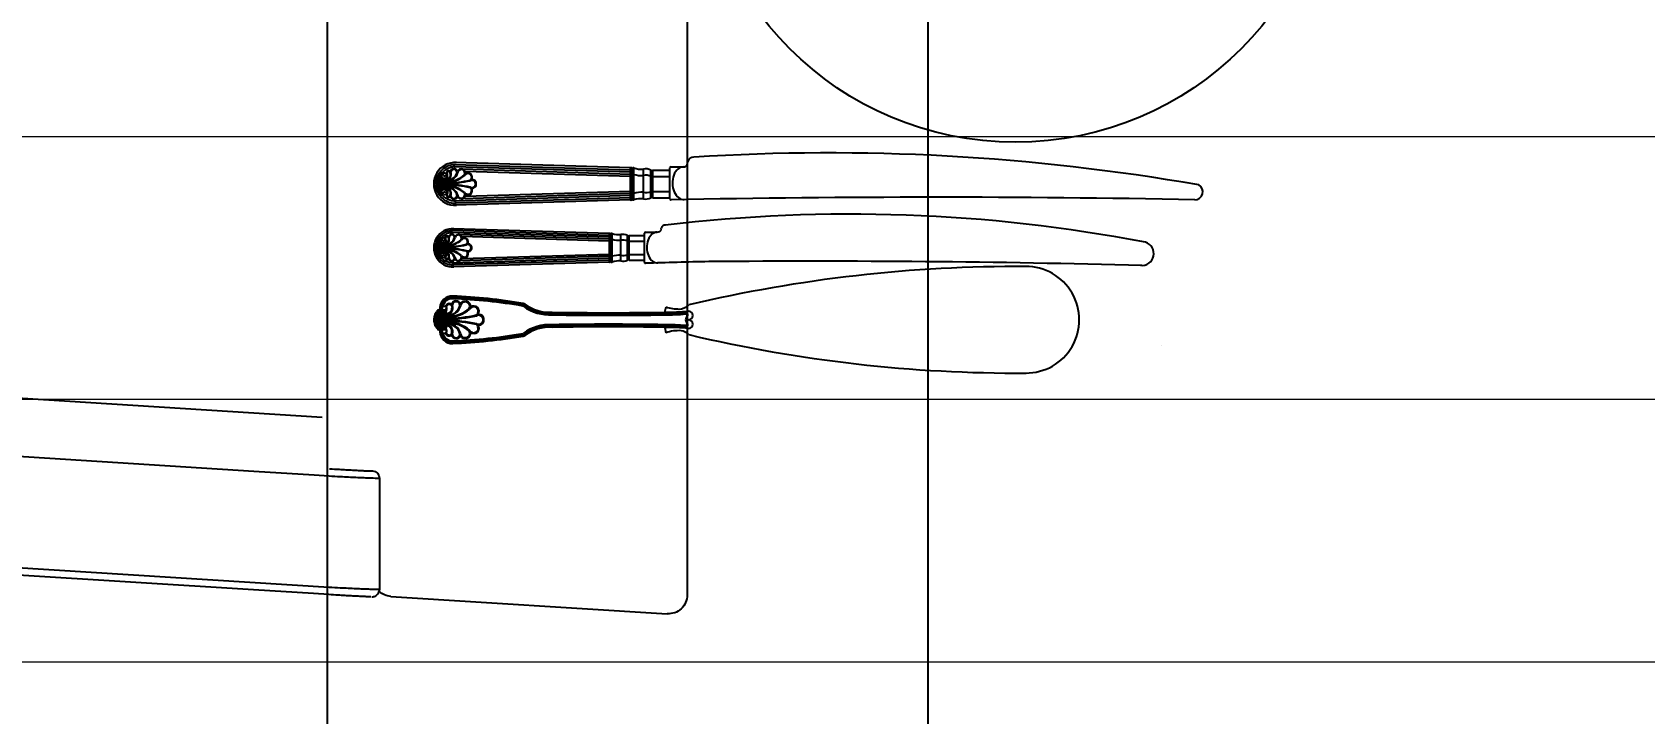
# Model space of a CAD drawing. Header units: millimetres. Extents: x -18512 to 101824, y -95768 to 52898.
# Drawn here: x 31699 to 32313, y -52772 to -52513 of the extents above; entities that cross this region are included whole.
import ezdxf

# ---------------------------------------------------------------- set-up
doc = ezdxf.new("R2010")
doc.units = ezdxf.units.MM
doc.header["$LTSCALE"] = 25
doc.header["$PDMODE"] = 3
doc.layers.get('0').update_dxf_attribs({"color": 254, "lineweight": 0})
doc.layers.get('Defpoints').update_dxf_attribs({"lineweight": 0})
doc.layers.add('1547 I-StB-p-00-GA$0$WD-FURNITURE', color=1, linetype='Continuous')
doc.layers.add('1547 I-StB-p-00-GA$0$WD-FURNITURE-DETAIL', color=126, linetype='Continuous')
doc.layers.add('I-WALL', color=2, linetype='Continuous', lineweight=9)
doc.layers.add('wood flooring', color=8, linetype='Continuous', lineweight=13)
doc.styles.add('FW_Calibri', font='calibri.ttf')
doc.dimstyles.new('1-50', dxfattribs={"dimscale": 50, "dimtxt": 2, "dimasz": 1.2, "dimexe": 1.25, "dimexo": 0.625, "dimtad": 1, "dimdec": 0, "dimtxsty": 'FW_Calibri', "dimblk": 'ARCHTICK', "dimcen": 2.5, "dimdle": 1.5, "dimadec": 0, "dimazin": 0, "dimtfac": 1, "dimtdec": 0, "dimtmove": 0, "dimatfit": 3, "dimfxl": 6, "dimfxlon": 1, "dimarcsym": 0})

# ---------------------------------------------------------------- blocks, each defined once
blk = doc.blocks.new('1547 I-StB-p-00-GA$0$chair')
at = {"layer": '1547 I-StB-p-00-GA$0$WD-FURNITURE'}
for p, q in [((265.77, 74.61), (280.06, -151.87)), ((308.87, -178.78), (360.92, -178.78)), ((321.29, -179.15), (321.29, -178.78)), ((355.45, -179.15), (355.45, -178.78)), ((364.29, -184.13), (372.48, -313.98)), ((-361.61, -323.4), (363.64, -323.39))]:
    blk.add_line(p, q, dxfattribs=at)
at = {"layer": '1547 I-StB-p-00-GA$0$WD-FURNITURE', "flags": 128}
for points in [[(307.87, -155.17), (307.42, -148.1), (305.64, -119.83), (298.51, -6.72), (286.74, 179.8)], [(338.79, 179.8), (339.24, 172.73), (341.02, 144.45), (348.16, 31.35), (359.92, -155.17)], [(363.45, -154.95), (363.01, -147.88), (361.23, -119.6), (354.09, -6.5), (342.34, 179.8)], [(360.92, -178.78), (361.64, -178.71), (361.83, -178.66)]]:
    blk.add_lwpolyline(points, dxfattribs=at)
at = {"layer": '1547 I-StB-p-00-GA$0$WD-FURNITURE'}
for centre, radius, start, end in [((308.87, -175.24), 3.54, 183.60511, 269.99879), ((355.45, -184.68), 8.85, 3.6089, 42.04866), ((363.64, -314.54), 8.85, 270.00043, 3.60887)]:
    blk.add_arc(centre, radius, start, end, dxfattribs=at)
for points, knots in [([(304.34, -155.4), (304.43, -156.89), (304.59, -159.52), (304.8, -163.1), (304.97, -166.12), (305.12, -168.83), (305.23, -171.16), (305.31, -173.04), (305.36, -174.42), (305.37, -175.3), (305.35, -175.41), (305.33, -175.46)], [0, 0, 0, 0, 0.142603, 0.249927, 0.35725, 0.464402, 0.571553, 0.678665, 0.785775, 0.892887, 1, 1, 1, 1]), ([(308.87, -178.78), (308.88, -178.72), (308.9, -178.59), (308.89, -177.57), (308.85, -175.94), (308.77, -173.74), (308.65, -170.99), (308.51, -167.82), (308.34, -164.26), (308.13, -160.04), (307.96, -156.93), (307.87, -155.17)], [0, 0, 0, 0, 0.105606, 0.214271, 0.319871, 0.428528, 0.534156, 0.642836, 0.748613, 0.857447, 1, 1, 1, 1]), ([(359.92, -155.17), (360.01, -156.93), (360.18, -160.01), (360.39, -164.22), (360.56, -167.76), (360.7, -170.96), (360.81, -173.69), (360.9, -175.92), (360.94, -177.54), (360.95, -178.59), (360.93, -178.72), (360.92, -178.78)], [0, 0, 0, 0, 0.142554, 0.248331, 0.357164, 0.462792, 0.571472, 0.677072, 0.785729, 0.891335, 1, 1, 1, 1]), ([(364.47, -174.8), (364.48, -174.78), (364.49, -174.68), (364.47, -173.95), (364.43, -172.6), (364.35, -170.71), (364.23, -168.38), (364.09, -165.67), (363.92, -162.66), (363.71, -159.07), (363.55, -156.45), (363.45, -154.95)], [0, 0, 0, 0, 0.025798, 0.142664, 0.25953, 0.376395, 0.493305, 0.610216, 0.727313, 0.84441, 1, 1, 1, 1]), ([(364.48, -175.21), (364.48, -175.22), (364.48, -175.32), (364.47, -175.5), (364.42, -175.88), (364.28, -176.43), (363.98, -177.09), (363.44, -177.78), (362.72, -178.36), (362.12, -178.55), (361.82, -178.64)], [0, 0, 0, 0, 0.031894, 0.193604, 0.305661, 0.40232, 0.533496, 0.682089, 0.844817, 1, 1, 1, 1])]:
    blk.add_open_spline(points, degree=3, knots=knots, dxfattribs=at)
blk = doc.blocks.new('_ArchTick')
at = {"color": 0, "linetype": 'ByBlock', "const_width": 0.15}
blk.add_lwpolyline([(-0.5, -0.5), (0.5, 0.5)], dxfattribs=at)
blk = doc.blocks.new('*D437')
at = {"layer": 'Defpoints', "color": 0, "transparency": 16777216}
for p in [(32040.38, -50068.12), (32040.38, -53568.12), (32040.38, -53568.12)]:
    blk.add_point(p, dxfattribs=at)
at = {"layer": 'I-WALL', "color": 0, "lineweight": -2, "transparency": 16777216}
for p, q in [((32040.38, -49993.12), (32040.38, -53643.12)), ((32040.38, -50068.12), (31977.88, -50068.12)), ((32040.38, -53568.12), (31977.88, -53568.12))]:
    blk.add_line(p, q, dxfattribs=at)
at = {"layer": 'I-WALL', "color": 0, "lineweight": -2, "transparency": 16777216, "xscale": 59.99999999999995, "yscale": 59.99999999999995, "zscale": 59.99999999999995}
for p, rotation in [((32040.38, -50068.12), 90), ((32040.38, -53568.12), 270)]:
    blk.add_blockref('_ArchTick', p, dxfattribs=dict(at, rotation=rotation))
at = {"layer": 'I-WALL', "color": 0, "transparency": 16777216, "insert": (31957.9, -51818.12), "char_height": 100, "attachment_point": 5, "rotation": 90, "style": 'FW_Calibri'}
blk.add_mtext('3500', dxfattribs=at)

msp = doc.modelspace()

# ---------------------------------------------------------------- hatches: boundary and pattern name
at = {"layer": 'wood flooring'}
h = msp.add_hatch(dxfattribs=at)
h.set_pattern_fill('_USER', color=256, scale=100, pattern_type=0)
h.set_pattern_definition([(360, (338285.01, 171947.46), (-2e-14, 100), [])])
h.paths.add_polyline_path([(33755.49, -49171.88), (31012.89, -49171.88), (31012.89, -49811.47), (31012.89, -62446.88), (32698.09, -62446.88), (32698.09, -63146.88), (33808.09, -63146.88)])

# ---------------------------------------------------------------- linework, layer by layer
at = {"layer": '1547 I-StB-p-00-GA$0$WD-FURNITURE'}
msp.add_lwpolyline([(31892.63, -50068.12), (32930.47, -50068.12, -0.414214), (33011.55, -50149.21), (33011.55, -53487.04, -0.414214), (32930.47, -53568.12), (31892.63, -53568.12, -0.414214), (31811.55, -53487.04), (31811.55, -50149.21, -0.414214)], format="xyb", close=True, dxfattribs=at)
at = {"layer": '1547 I-StB-p-00-GA$0$WD-FURNITURE-DETAIL'}
for p, q in [((31927.06, -52565.22), (31860.17, -52563.15)), ((31927.09, -52564.41), (31860.2, -52562.34)), ((31948.63, -52563.27), (31948.94, -52561.89)), ((31856.96, -52569.64), (31852.95, -52569.64)), ((31856.96, -52569.39), (31852.98, -52569.39)), ((31856.96, -52569.15), (31853.02, -52569.15)), ((31856.96, -52568.91), (31853.07, -52568.91)), ((31856.96, -52568.66), (31853.13, -52568.66)), ((31856.96, -52568.42), (31853.2, -52568.42)), ((31855.4, -52568.18), (31853.27, -52568.18)), ((31855.19, -52567.93), (31853.36, -52567.93)), ((31855.08, -52567.69), (31853.45, -52567.69)), ((31855.02, -52567.45), (31853.56, -52567.45)), ((31854.98, -52567.2), (31853.67, -52567.2)), ((31855.03, -52566.96), (31853.8, -52566.96)), ((31855.12, -52566.72), (31853.94, -52566.72)), ((31855.23, -52566.47), (31854.09, -52566.47)), ((31855.38, -52566.23), (31854.26, -52566.23)), ((31856.96, -52573), (31856.96, -52567.98)), ((31856.96, -52567.98), (31856.96, -52573)), ((31927.04, -52566.03), (31860.15, -52563.96)), ((31927.09, -52566.84), (31863.08, -52564.86)), ((31927.06, -52567.65), (31864.03, -52565.7)), ((31927.09, -52576.57), (31927.09, -52564.41)), ((31927.5, -52576.57), (31927.5, -52564.41)), ((31927.9, -52576.57), (31927.9, -52564.41)), ((31928.31, -52576.57), (31928.31, -52564.41)), ((31931.95, -52576.11), (31931.95, -52564.86)), ((31934.79, -52575.76), (31934.79, -52565.22)), ((31935.6, -52575.76), (31935.6, -52565.22)), ((31935.6, -52565.22), (31942.09, -52565.22)), ((31935.6, -52567.65), (31942.09, -52567.65)), ((31942.09, -52576.15), (31942.09, -52564.41)), ((31942.5, -52564), (31947.28, -52564)), ((31856.96, -52570.37), (31852.9, -52570.37)), ((31856.96, -52570.37), (31852.9, -52570.37)), ((31852.9, -52570.37), (31852.9, -52570.37)), ((31852.9, -52570.37), (31852.9, -52570.37)), ((31856.96, -52570.61), (31852.9, -52570.61)), ((31852.9, -52570.61), (31852.9, -52570.61)), ((31852.9, -52570.61), (31852.9, -52570.61)), ((31856.96, -52570.61), (31852.9, -52570.61)), ((31856.96, -52570.12), (31852.91, -52570.12)), ((31856.96, -52570.85), (31852.91, -52570.85)), ((31856.96, -52569.88), (31852.93, -52569.88)), ((31856.96, -52571.1), (31852.93, -52571.1)), ((31856.96, -52571.34), (31852.95, -52571.34)), ((31856.96, -52571.58), (31852.98, -52571.58)), ((31856.96, -52571.82), (31853.02, -52571.82)), ((31856.96, -52572.07), (31853.07, -52572.07)), ((31856.96, -52572.31), (31853.13, -52572.31)), ((31856.96, -52572.55), (31853.2, -52572.55)), ((31855.4, -52572.8), (31853.27, -52572.8)), ((31855.19, -52573.04), (31853.36, -52573.04)), ((31855.08, -52573.28), (31853.45, -52573.28)), ((31855.02, -52573.53), (31853.56, -52573.53)), ((31854.98, -52573.77), (31853.67, -52573.77)), ((31855.03, -52574.01), (31853.8, -52574.01)), ((31855.12, -52574.26), (31853.94, -52574.26)), ((31855.23, -52574.5), (31854.09, -52574.5)), ((31855.38, -52574.74), (31854.26, -52574.74)), ((31856.96, -52572.68), (31856.58, -52572.68)), ((31856.96, -52572.68), (31856.59, -52572.68)), ((31856.96, -52572.92), (31856.9, -52572.92)), ((31927.04, -52574.95), (31860.15, -52577.01)), ((31927.06, -52575.76), (31860.17, -52577.82)), ((31927.09, -52574.14), (31863.08, -52576.11)), ((31927.06, -52573.33), (31864.03, -52575.27)), ((31935.6, -52573.32), (31942.09, -52573.32)), ((31935.6, -52575.76), (31942.09, -52575.76)), ((31927.09, -52576.57), (31860.2, -52578.63)), ((31918.99, -52589.37), (31859.32, -52587.52)), ((31938.76, -52587.68), (31938.84, -52587.29)), ((31856.43, -52594.25), (31852.84, -52594.25)), ((31856.43, -52594.03), (31852.86, -52594.03)), ((31856.43, -52593.81), (31852.89, -52593.81)), ((31856.43, -52593.6), (31852.92, -52593.6)), ((31856.43, -52593.38), (31852.97, -52593.38)), ((31856.43, -52593.16), (31853.02, -52593.16)), ((31856.43, -52592.95), (31853.08, -52592.95)), ((31855.05, -52592.73), (31853.15, -52592.73)), ((31854.86, -52592.51), (31853.22, -52592.51)), ((31854.76, -52592.29), (31853.31, -52592.29)), ((31854.7, -52592.08), (31853.4, -52592.08)), ((31854.67, -52591.86), (31853.5, -52591.86)), ((31854.71, -52591.64), (31853.62, -52591.64)), ((31854.79, -52591.43), (31853.74, -52591.43)), ((31854.89, -52591.21), (31853.87, -52591.21)), ((31855.02, -52590.99), (31854.02, -52590.99)), ((31856.43, -52597.03), (31856.43, -52592.55)), ((31856.43, -52592.55), (31856.43, -52597.03)), ((31918.95, -52590.81), (31859.28, -52588.97)), ((31918.97, -52590.09), (31859.3, -52588.25)), ((31918.99, -52591.54), (31861.89, -52589.77)), ((31918.97, -52592.26), (31862.74, -52590.52)), ((31918.99, -52600.21), (31918.99, -52589.37)), ((31919.35, -52600.21), (31919.35, -52589.37)), ((31919.71, -52600.21), (31919.71, -52589.37)), ((31920.08, -52600.21), (31920.08, -52589.37)), ((31923.33, -52599.81), (31923.33, -52589.77)), ((31925.86, -52599.49), (31925.86, -52590.09)), ((31926.59, -52599.49), (31926.59, -52590.09)), ((31926.59, -52590.09), (31932.37, -52590.09)), ((31926.59, -52592.26), (31932.37, -52592.26)), ((31932.37, -52600.33), (31932.37, -52589.25)), ((31932.75, -52588.87), (31937.26, -52588.87)), ((31856.43, -52594.68), (31852.81, -52594.68)), ((31852.81, -52594.68), (31852.81, -52594.68)), ((31852.81, -52594.68), (31852.81, -52594.68)), ((31856.43, -52594.9), (31852.81, -52594.9)), ((31852.81, -52594.9), (31852.81, -52594.9)), ((31852.81, -52594.9), (31852.81, -52594.9)), ((31856.43, -52594.46), (31852.82, -52594.46)), ((31856.43, -52594.68), (31852.82, -52594.68)), ((31856.43, -52594.9), (31852.82, -52594.9)), ((31856.43, -52595.12), (31852.82, -52595.12)), ((31856.43, -52595.33), (31852.84, -52595.33)), ((31856.43, -52595.55), (31852.86, -52595.55)), ((31856.43, -52595.77), (31852.89, -52595.77)), ((31856.43, -52595.98), (31852.92, -52595.98)), ((31856.43, -52596.2), (31852.97, -52596.2)), ((31856.43, -52596.42), (31853.02, -52596.42)), ((31856.43, -52596.63), (31853.08, -52596.63)), ((31855.05, -52596.85), (31853.15, -52596.85)), ((31854.86, -52597.07), (31853.22, -52597.07)), ((31854.76, -52597.29), (31853.31, -52597.29)), ((31854.7, -52597.5), (31853.4, -52597.5)), ((31854.67, -52597.72), (31853.5, -52597.72)), ((31854.71, -52597.94), (31853.62, -52597.94)), ((31854.79, -52598.15), (31853.74, -52598.15)), ((31854.89, -52598.37), (31853.87, -52598.37)), ((31855.02, -52598.59), (31854.02, -52598.59)), ((31856.43, -52596.74), (31856.09, -52596.74)), ((31856.43, -52596.74), (31856.1, -52596.74)), ((31856.43, -52596.96), (31856.38, -52596.96)), ((31918.95, -52598.77), (31859.28, -52600.61)), ((31918.97, -52599.49), (31859.3, -52601.33)), ((31918.99, -52600.21), (31859.32, -52602.06)), ((31918.99, -52598.04), (31861.89, -52599.81)), ((31918.97, -52597.32), (31862.74, -52599.06)), ((31926.59, -52597.32), (31932.37, -52597.32)), ((31926.59, -52599.49), (31932.37, -52599.49)), ((31857.04, -52620.26), (31853.64, -52618.94)), ((31857.01, -52619.95), (31854.08, -52618.53)), ((31940.1, -52619.35), (31940.58, -52617.27)), ((31857.1, -52622.06), (31852.34, -52621.97)), ((31857.1, -52622.37), (31852.34, -52622.46)), ((31852.39, -52621.46), (31857.1, -52621.76)), ((31852.39, -52622.97), (31857.1, -52622.67)), ((31857.1, -52621.46), (31852.51, -52620.94)), ((31857.1, -52622.97), (31852.51, -52623.49)), ((31857.09, -52621.16), (31852.68, -52620.42)), ((31857.09, -52623.27), (31852.68, -52624.02)), ((31857.08, -52620.85), (31852.93, -52619.9)), ((31857.08, -52623.58), (31852.93, -52624.53)), ((31857.06, -52620.55), (31853.25, -52619.4)), ((31857.06, -52623.88), (31853.25, -52625.03)), ((31857.04, -52624.18), (31853.64, -52625.49)), ((31857.01, -52624.48), (31854.08, -52625.91)), ((31856.91, -52619.04), (31856.53, -52619.04)), ((31940.08, -52625.09), (31940.55, -52627.16)), ((32129.16, -52631.9), (32129.16, -52631.9))]:
    msp.add_line(p, q, dxfattribs=at)
for centre, radius in [((32073.71, -52432.99), 121.62), ((31856.24, -52566.91), 0.628), ((31856.24, -52574.06), 0.628), ((31856.24, -52574.06), 0.628), ((31855.79, -52591.6), 0.56), ((31855.79, -52597.98), 0.56), ((31855.79, -52597.98), 0.56), ((31856.13, -52617.77), 0.781), ((31856.13, -52626.67), 0.781)]:
    msp.add_circle(centre, radius, dxfattribs=at)
for centre, radius, start, end in [((31947.28, -52562.38), 1.62, 270, 326.68127), ((31951.01, -52562.41), 2.13, 87.16721, 165.79676), ((32002.7, -53375.94), 817.28, 80.07762, 93.61865), ((31852.95, -52569.76), 0.122, 90, 270), ((31852.98, -52569.51), 0.122, 90, 270), ((31853.02, -52569.27), 0.122, 90, 270), ((31853.07, -52569.03), 0.122, 90, 270), ((31853.13, -52568.78), 0.122, 90, 270), ((31853.2, -52568.54), 0.122, 90, 270), ((31853.27, -52568.3), 0.122, 90, 270), ((31853.36, -52568.05), 0.122, 90, 270), ((31853.45, -52567.81), 0.122, 90, 270), ((31853.56, -52567.57), 0.122, 90, 270), ((31853.67, -52567.32), 0.122, 90, 270), ((31853.8, -52567.08), 0.122, 90, 270), ((31853.94, -52566.84), 0.122, 90, 270), ((31854.09, -52566.6), 0.122, 90, 270), ((31854.26, -52566.35), 0.122, 90, 270), ((31857.74, -52566.38), 0.897, 41.83946, 203.1884), ((31856.69, -52566.87), 2.05, 277.53431, 20.99903), ((31856.95, -52564.97), 4.18, 270.03992, 343.34123), ((31856.96, -52564.98), 4.41, 269.99654, 344.28767), ((31856.69, -52566.87), 1.81, 278.56653, 21.80712), ((31856.45, -52558.01), 11.64, 272.46639, 308.97297), ((31856.46, -52558.02), 11.87, 272.39522, 309.23786), ((31855.6, -52521.73), 48.42, 271.6084, 282.37674), ((31855.62, -52521.99), 48.4, 271.57743, 282.51708), ((31857.74, -52566.38), 0.654, 16.071, 201.6138), ((31859.78, -52566.15), 1.42, 19.52396, 165.27709), ((31859.78, -52566.15), 1.18, 358.78424, 179.55904), ((31862.56, -52566.4), 1.62, 352.26248, 153.26726), ((31862.56, -52566.4), 1.38, 331.63335, 170.55921), ((31865.16, -52567.9), 1.38, 306.21356, 149.93084), ((31865.16, -52567.9), 1.62, 322.8986, 127.59919), ((31866.68, -52570.49), 1.38, 270, 114.56935), ((31866.68, -52570.49), 1.38, 245.43065, 90), ((31866.68, -52570.49), 1.62, 270, 98.23531), ((31866.68, -52570.49), 1.62, 261.76469, 90), ((31927.29, -52564.63), 0.303, 48.04896, 131.95104), ((31927.29, -52567.06), 0.303, 48.04896, 131.95104), ((31927.7, -52564.1), 0.37, 236.73108, 303.26892), ((31927.7, -52566.53), 0.37, 236.73108, 303.26892), ((31928.1, -52565.04), 0.669, 72.36241, 107.63759), ((31928.1, -52567.48), 0.669, 72.36241, 107.63759), ((31931.36, -52554.76), 10.12, 252.40806, 273.34191), ((31931.36, -52557.19), 10.12, 252.40806, 273.34191), ((31932.92, -52568.69), 3.95, 61.64886, 104.10111), ((31932.92, -52571.12), 3.95, 61.64886, 104.10111), ((31935.2, -52564.79), 0.586, 226.2447, 313.7553), ((31935.2, -52567.23), 0.586, 226.2447, 313.7553), ((31942.5, -52564.41), 0.405, 90, 180), ((31852.9, -52570.49), 0.122, 90, 270), ((31852.9, -52570.49), 0.122, 90, 270), ((31852.91, -52570.24), 0.122, 90, 270), ((31852.91, -52570.73), 0.122, 90, 270), ((31852.93, -52570), 0.122, 90, 270), ((31852.93, -52570.97), 0.122, 90, 270), ((31852.95, -52571.22), 0.122, 90, 270), ((31852.98, -52571.46), 0.122, 90, 270), ((31853.02, -52571.7), 0.122, 90, 270), ((31853.07, -52571.95), 0.122, 90, 270), ((31853.13, -52572.19), 0.122, 90, 270), ((31853.2, -52572.43), 0.122, 90, 270), ((31853.27, -52572.68), 0.122, 90, 270), ((31853.36, -52572.92), 0.122, 90, 270), ((31853.45, -52573.16), 0.122, 90, 270), ((31853.56, -52573.41), 0.122, 90, 270), ((31853.67, -52573.65), 0.122, 90, 270), ((31853.8, -52573.89), 0.122, 90, 270), ((31853.94, -52574.14), 0.122, 90, 270), ((31854.09, -52574.38), 0.122, 90, 270), ((31854.26, -52574.62), 0.122, 90, 270), ((31857.74, -52574.59), 0.897, 156.8116, 318.16054), ((31855.62, -52618.99), 48.4, 77.48339, 88.4221), ((31855.6, -52619.25), 48.42, 77.62326, 88.3916), ((31856.46, -52582.95), 11.87, 50.76214, 87.60478), ((31856.45, -52582.97), 11.64, 51.02703, 87.53361), ((31856.96, -52575.99), 4.41, 15.71233, 90.00345), ((31856.95, -52576), 4.18, 16.65877, 89.96008), ((31856.69, -52574.1), 2.05, 339.00097, 82.46569), ((31856.69, -52574.1), 1.81, 338.19288, 81.43346), ((31857.74, -52574.59), 0.654, 158.3862, 343.929), ((31859.78, -52574.83), 1.42, 194.72291, 340.47604), ((31859.78, -52574.83), 1.18, 180.44096, 1.21576), ((31862.56, -52574.57), 1.62, 206.73274, 7.73752), ((31862.56, -52574.57), 1.38, 189.44079, 28.36665), ((31865.16, -52573.07), 1.38, 210.06916, 53.78643), ((31865.16, -52573.07), 1.62, 232.40081, 37.1014), ((31927.29, -52573.91), 0.303, 228.04896, 311.95104), ((31927.7, -52574.44), 0.37, 56.73108, 123.26892), ((31928.1, -52573.5), 0.669, 252.36241, 287.63759), ((31931.36, -52583.78), 10.12, 86.65809, 107.59194), ((31932.92, -52569.85), 3.95, 255.89889, 298.35114), ((31932.92, -52572.28), 3.95, 255.89889, 298.35114), ((31935.2, -52573.75), 0.586, 46.2447, 133.7553), ((31935.2, -52576.18), 0.586, 46.2447, 133.7553), ((32043.61, -57674.13), 5098.58, 88.89418, 91.13621), ((32142.06, -52573.5), 3, 268.98591, 60.75319), ((31927.29, -52576.34), 0.303, 228.04896, 311.95104), ((31927.7, -52576.88), 0.37, 56.73108, 123.26892), ((31928.1, -52575.93), 0.669, 252.36241, 287.63759), ((31931.36, -52586.21), 10.12, 86.65809, 107.59194), ((32010.72, -53179.8), 597.8, 79.14971, 96.76851), ((31942.5, -52576.15), 0.405, 180, 271.84913), ((31937.26, -52587.34), 1.53, 270, 347.35012), ((31940.26, -52587.63), 1.46, 86.56678, 168.32436), ((31852.84, -52594.36), 0.108, 90, 270), ((31852.86, -52594.14), 0.108, 90, 270), ((31852.89, -52593.92), 0.108, 90, 270), ((31852.92, -52593.71), 0.108, 90, 270), ((31852.97, -52593.49), 0.108, 90, 270), ((31853.02, -52593.27), 0.108, 90, 270), ((31853.08, -52593.05), 0.108, 90, 270), ((31853.15, -52592.84), 0.108, 90, 270), ((31853.22, -52592.62), 0.108, 90, 270), ((31853.31, -52592.4), 0.108, 90, 270), ((31853.4, -52592.19), 0.108, 90, 270), ((31853.5, -52591.97), 0.108, 90, 270), ((31853.62, -52591.75), 0.108, 90, 270), ((31853.74, -52591.54), 0.108, 90, 270), ((31853.87, -52591.32), 0.108, 90, 270), ((31854.02, -52591.1), 0.108, 90, 270), ((31857.13, -52591.13), 0.8, 41.83946, 203.1884), ((31856.19, -52591.57), 1.83, 277.53431, 20.99903), ((31856.43, -52589.88), 3.94, 269.99654, 344.28767), ((31856.43, -52589.87), 3.72, 270.03992, 343.34123), ((31856.19, -52591.57), 1.61, 278.56653, 21.80712), ((31855.98, -52583.66), 10.38, 272.46639, 308.97297), ((31855.99, -52583.67), 10.59, 272.39522, 309.23786), ((31855.22, -52551.29), 43.19, 271.6084, 282.37674), ((31855.24, -52551.53), 43.17, 271.57743, 282.51708), ((31857.13, -52591.13), 0.583, 16.071, 201.6138), ((31858.95, -52590.92), 1.27, 19.52396, 165.27709), ((31858.95, -52590.92), 1.05, 358.78424, 179.55904), ((31861.43, -52591.14), 1.45, 352.26248, 153.26726), ((31861.43, -52591.14), 1.23, 331.63335, 170.55921), ((31863.75, -52592.49), 1.23, 306.21356, 149.93084), ((31863.75, -52592.49), 1.45, 322.8986, 127.59919), ((31865.11, -52594.79), 1.23, 270, 114.56935), ((31865.11, -52594.79), 1.23, 245.43065, 90), ((31865.11, -52594.79), 1.45, 270, 98.23531), ((31865.11, -52594.79), 1.45, 261.76469, 90), ((31919.17, -52589.57), 0.27, 48.04896, 131.95104), ((31919.17, -52591.74), 0.27, 48.04896, 131.95104), ((31919.53, -52589.09), 0.33, 236.73108, 303.26892), ((31919.53, -52591.26), 0.33, 236.73108, 303.26892), ((31919.9, -52589.93), 0.597, 72.36241, 107.63759), ((31919.9, -52592.1), 0.597, 72.36241, 107.63759), ((31922.8, -52580.76), 9.03, 252.40806, 273.34191), ((31922.8, -52582.93), 9.03, 252.40806, 273.34191), ((31924.19, -52593.19), 3.52, 61.64886, 104.10111), ((31924.19, -52595.36), 3.52, 61.64886, 104.10111), ((31926.22, -52589.71), 0.523, 226.2447, 313.7553), ((31926.22, -52591.88), 0.523, 226.2447, 313.7553), ((31932.75, -52589.25), 0.382, 90, 180), ((32121.9, -52597), 4.51, 262.57723, 72.58536), ((31852.82, -52594.57), 0.108, 90, 270), ((31852.82, -52594.79), 0.108, 90, 270), ((31852.82, -52594.79), 0.108, 90, 270), ((31852.82, -52595.01), 0.108, 90, 270), ((31852.84, -52595.22), 0.108, 90, 270), ((31852.86, -52595.44), 0.108, 90, 270), ((31852.89, -52595.66), 0.108, 90, 270), ((31852.92, -52595.87), 0.108, 90, 270), ((31852.97, -52596.09), 0.108, 90, 270), ((31853.02, -52596.31), 0.108, 90, 270), ((31853.08, -52596.53), 0.108, 90, 270), ((31853.15, -52596.74), 0.108, 90, 270), ((31853.22, -52596.96), 0.108, 90, 270), ((31853.31, -52597.18), 0.108, 90, 270), ((31853.4, -52597.39), 0.108, 90, 270), ((31853.5, -52597.61), 0.108, 90, 270), ((31853.62, -52597.83), 0.108, 90, 270), ((31853.74, -52598.04), 0.108, 90, 270), ((31853.87, -52598.26), 0.108, 90, 270), ((31854.02, -52598.48), 0.108, 90, 270), ((31857.13, -52598.45), 0.8, 156.8116, 318.16054), ((31855.24, -52638.06), 43.17, 77.48339, 88.4221), ((31855.22, -52638.29), 43.19, 77.62326, 88.3916), ((31855.99, -52605.91), 10.59, 50.76214, 87.60478), ((31855.98, -52605.92), 10.38, 51.02703, 87.53361), ((31856.43, -52599.7), 3.94, 15.71233, 90.00345), ((31856.43, -52599.71), 3.72, 16.65877, 89.96008), ((31856.19, -52598.01), 1.83, 339.00097, 82.46569), ((31856.19, -52598.01), 1.61, 338.19288, 81.43346), ((31857.13, -52598.45), 0.583, 158.3862, 343.929), ((31858.95, -52598.66), 1.27, 194.72291, 340.47604), ((31858.95, -52598.66), 1.05, 180.44096, 1.21576), ((31861.43, -52598.43), 1.45, 206.73274, 7.73752), ((31861.43, -52598.43), 1.23, 189.44079, 28.36665), ((31863.75, -52597.09), 1.23, 210.06916, 53.78643), ((31863.75, -52597.09), 1.45, 232.40081, 37.1014), ((31919.17, -52597.84), 0.27, 228.04896, 311.95104), ((31919.17, -52600.01), 0.27, 228.04896, 311.95104), ((31919.53, -52598.32), 0.33, 56.73108, 123.26892), ((31919.53, -52600.49), 0.33, 56.73108, 123.26892), ((31919.9, -52597.48), 0.597, 252.36241, 287.63759), ((31919.9, -52599.65), 0.597, 252.36241, 287.63759), ((31922.8, -52606.65), 9.03, 86.65809, 107.59194), ((31922.8, -52608.82), 9.03, 86.65809, 107.59194), ((31924.19, -52594.22), 3.52, 255.89889, 298.35114), ((31924.19, -52596.39), 3.52, 255.89889, 298.35114), ((31926.22, -52597.7), 0.523, 46.2447, 133.7553), ((31926.22, -52599.87), 0.523, 46.2447, 133.7553), ((31932.75, -52600.33), 0.382, 180, 271.84913), ((31989.33, -54295.45), 1695.68, 91.098, 91.91166), ((31997.16, -57455.7), 4855.79, 88.52796, 90.47577), ((32074.67, -53147.21), 545.28, 89.67488, 103.30233), ((32077.77, -52622.22), 20.27, 269.47376, 90.52624), ((31853.44, -52619.17), 0.302, 50.21947, 230.21947), ((31853.86, -52618.73), 0.302, 42.97141, 222.97141), ((31857.1, -52622.22), 4.77, 122.72018, 129.34778), ((31859.14, -52617.93), 4.74, 87.81295, 175.67093), ((31856.11, -52617.6), 1.7, 168.6831, 239.85785), ((31859.13, -52617.91), 4.22, 87.67986, 175.98062), ((31856.11, -52617.6), 1.19, 180.32672, 239.85785), ((31855.87, -52618.07), 1.17, 238.61747, 56.0831), ((31859.13, -52617.91), 3.73, 87.67986, 172.20689), ((31855.88, -52617.67), 1.03, 249.08378, 354.7865), ((31858, -52617.64), 1.57, 54.40564, 159.71409), ((31858, -52617.64), 1.26, 54.40564, 165.31334), ((31835.04, -52621.98), 22.07, 359.38551, 8.53825), ((31856.71, -52617.63), 2.34, 277.27627, 18.97501), ((31856.77, -52617.72), 2.55, 276.04072, 20.99903), ((31857.1, -52615.35), 5.2, 269.54374, 343.34123), ((31857.1, -52615.36), 5.49, 269.71012, 344.28767), ((31856.48, -52606.68), 14.49, 272.41077, 308.97297), ((31856.49, -52606.7), 14.77, 272.37637, 309.23786), ((31858.36, -52617.1), 0.616, 21.92291, 52.63444), ((31860.61, -52616.81), 1.77, 19.52396, 165.27709), ((31860.61, -52616.81), 1.46, 358.78424, 179.55904), ((31850.69, -52825.39), 211.38, 80.39252, 87.67127), ((31850.69, -52825.39), 211.87, 80.39252, 87.67127), ((31850.69, -52825.39), 212.37, 80.39252, 87.67127), ((31850.69, -52825.39), 212.37, 80.39252, 87.67127), ((31864.08, -52617.13), 2.02, 352.26248, 153.26726), ((31864.08, -52617.13), 1.72, 331.63335, 170.55921), ((31867.31, -52619), 1.72, 306.21356, 149.93084), ((31867.31, -52619), 2.02, 322.8986, 127.59919), ((31885.86, -52617.62), 0.656, 53.91929, 80.39252), ((31885.86, -52617.62), 1.15, 53.91929, 80.39252), ((31885.86, -52617.62), 1.64, 53.91929, 80.39252), ((31896.28, -52603.31), 17.04, 233.91929, 273.21721), ((31896.28, -52603.31), 16.55, 233.91929, 273.21721), ((31896.28, -52603.31), 16.06, 233.91929, 273.21721), ((31939.98, -52517.42), 101.92, 270.06408, 275.14104), ((31945.43, -52603.68), 14.43, 250.37615, 270.61199), ((31945.48, -52612.83), 5.28, 269.46993, 314.97571), ((31949.12, -52620.58), 1.64, 270, 90), ((31852.34, -52622.22), 0.248, 87.67085, 272.32915), ((31852.37, -52621.71), 0.256, 83.94764, 263.94764), ((31852.37, -52622.72), 0.256, 96.05236, 276.05236), ((31852.45, -52621.2), 0.266, 77.68238, 257.68238), ((31852.45, -52623.23), 0.266, 102.31762, 282.31762), ((31852.59, -52620.68), 0.277, 71.16419, 251.16419), ((31852.59, -52623.75), 0.277, 108.83581, 288.83581), ((31852.81, -52620.16), 0.287, 64.39486, 244.39486), ((31852.81, -52624.27), 0.287, 115.60514, 295.60514), ((31853.09, -52619.65), 0.296, 57.39634, 237.39634), ((31853.09, -52624.78), 0.296, 122.60366, 302.60366), ((31853.44, -52625.26), 0.302, 129.78053, 309.78053), ((31835.04, -52622.45), 22.07, 351.46175, 0.61449), ((31856.78, -52626.71), 2.24, 338.00955, 84.19244), ((31856.78, -52626.71), 2.54, 338.89212, 84.19945), ((31855.41, -52561.53), 60.25, 271.6084, 282.37674), ((31855.45, -52561.86), 60.23, 271.57743, 282.51708), ((31855.44, -52682.58), 60.23, 77.48339, 88.4221), ((31855.41, -52682.9), 60.25, 77.62326, 88.3916), ((31856.49, -52637.73), 14.77, 50.76214, 87.60478), ((31856.48, -52637.75), 14.49, 51.02703, 87.53361), ((31857.1, -52629.07), 5.49, 15.71233, 90.00345), ((31857.1, -52629.08), 5.2, 16.65877, 89.96008), ((31867.31, -52625.43), 1.72, 210.06916, 53.78643), ((31867.31, -52625.43), 2.02, 232.40081, 37.1014), ((31869.21, -52622.22), 1.72, 270, 114.56935), ((31869.21, -52622.22), 1.72, 245.43065, 90), ((31869.21, -52622.22), 2.02, 270, 98.23531), ((31869.21, -52622.22), 2.02, 261.76469, 90), ((31896.28, -52641.12), 17.04, 86.78278, 126.0807), ((31896.28, -52641.12), 16.55, 86.78278, 126.0807), ((31896.28, -52641.12), 16.06, 86.78278, 126.0807), ((31918.64, -51315.93), 1304.57, 269.05682, 270.94317), ((31918.75, -53928.5), 1304.57, 89.06172, 90.94807), ((31918.64, -51315.93), 1304.09, 269.05686, 270.94314), ((31918.75, -53928.5), 1304.09, 89.06176, 90.94803), ((31918.64, -51315.92), 1303.6, 269.0569, 270.9431), ((31918.75, -53928.51), 1303.6, 89.06179, 90.94799), ((31939.98, -52517.42), 102.42, 270.06408, 274.55624), ((31939.98, -52517.42), 102.91, 270.06408, 274.53015), ((31939.98, -52727.01), 102.91, 85.46985, 89.93592), ((31939.98, -52727.01), 102.91, 85.46985, 89.93592), ((31939.98, -52727.01), 102.42, 85.44376, 89.93592), ((31949.81, -52622.19), 1.76, 130.78539, 180.76087), ((31949.81, -52622.24), 1.76, 179.23913, 229.21461), ((31949.81, -52622.24), 1.76, 179.23913, 229.21461), ((31948.07, -52620.63), 0.624, 336.40917, 85.97071), ((31948.07, -52623.8), 0.624, 274.02929, 23.59083), ((31948.1, -52620.31), 0.791, 315.54419, 88.51759), ((31948.1, -52624.13), 0.791, 271.4824, 44.45581), ((31949.12, -52623.86), 1.64, 270, 90), ((31853.86, -52625.7), 0.302, 137.02859, 317.02859), ((31857.1, -52622.22), 4.77, 230.65221, 237.27982), ((31856.11, -52626.83), 1.7, 120.14215, 191.3169), ((31859.14, -52626.5), 4.74, 184.32907, 272.18705), ((31856.11, -52626.83), 1.19, 120.14215, 191.77564), ((31859.13, -52626.52), 4.22, 184.01938, 272.32014), ((31855.87, -52626.36), 1.17, 303.9169, 121.38253), ((31859.13, -52626.52), 3.73, 187.79311, 272.32014), ((31855.88, -52626.76), 1.03, 5.2135, 110.91622), ((31858, -52626.79), 1.57, 200.28591, 305.59435), ((31858, -52626.79), 1.57, 200.28591, 305.59435), ((31857.91, -52626.87), 1.16, 192.06484, 324.41466), ((31858, -52626.79), 1.26, 194.68666, 305.59435), ((31858.36, -52627.33), 0.616, 307.36555, 338.07709), ((31860.61, -52627.62), 1.77, 194.72291, 340.47604), ((31860.61, -52627.62), 1.77, 194.72291, 340.47604), ((31860.61, -52627.62), 1.46, 180.44096, 1.21576), ((31860.61, -52627.62), 1.46, 180.44096, 1.21576), ((31850.69, -52419.04), 211.38, 272.32873, 279.60748), ((31850.69, -52419.04), 211.87, 272.32873, 279.60748), ((31850.69, -52419.04), 212.37, 272.32873, 279.60748), ((31850.69, -52419.04), 212.37, 272.32873, 279.60748), ((31864.08, -52627.3), 2.02, 206.73274, 7.73752), ((31864.08, -52627.3), 2.02, 206.73274, 7.73752), ((31864.08, -52627.3), 1.72, 189.44079, 28.36665), ((31864.08, -52627.3), 1.72, 189.44079, 28.36665), ((31885.86, -52626.81), 0.656, 279.60748, 306.0807), ((31885.86, -52626.81), 1.15, 279.60748, 306.0807), ((31885.86, -52626.81), 1.64, 279.60748, 306.0807), ((31939.98, -52727.01), 101.92, 84.85895, 89.93592), ((31945.32, -52640.78), 14.43, 86.0986, 109.28717), ((31945.48, -52631.6), 5.28, 45.02428, 81.02481), ((32074.67, -52097.22), 545.28, 256.69767, 270.32512)]:
    msp.add_arc(centre, radius, start, end, dxfattribs=at)
for centre, major_axis, ratio, start_param, end_param in [((31860.2, -52570.49), (0, 8.15), 0.995334, -0.062188, 3.203781), ((31947.26, -52570.2), (0.09, -6.2), 0.682212, 3.116522, 6.32704), ((31859.32, -52594.79), (0, 7.27), 0.995334, -0.062188, 3.203781), ((31937.24, -52594.71), (0.08, -5.84), 0.682212, 3.116522, 6.32704)]:
    msp.add_ellipse(centre, major_axis=major_axis, ratio=ratio, start_param=start_param, end_param=end_param, dxfattribs=at)
for points, knots in [([(31860.65, -52563.17), (31860.1, -52563.13), (31859.54, -52563.16), (31858.08, -52563.41), (31857.19, -52563.74), (31855.6, -52564.71), (31854.9, -52565.35), (31854.34, -52566.11), (31854.34, -52566.11), (31854.26, -52566.23)], [6.220997, 6.220997, 6.220997, 6.220997, 6.448454, 6.448454, 6.8312969, 6.8312969, 7.2141399, 7.2141399, 7.2146082, 7.2146082, 7.2146082, 7.2146082]), ([(31860.15, -52563.96), (31859.83, -52563.93), (31859.31, -52564.02), (31858.41, -52564.22), (31857.95, -52564.37), (31856.89, -52564.87), (31856.31, -52565.26), (31855.28, -52566.21), (31854.96, -52566.95), (31855.02, -52567.57), (31855.15, -52568.48), (31857.22, -52568.3), (31857.41, -52567.08), (31856.63, -52566.42)], [6.220997, 6.220997, 6.220997, 6.220997, 6.449003, 6.449003, 6.677009, 6.677009, 7.009507, 7.009507, 7.342006, 7.342006, 7.674504, 7.674504, 7.975504, 7.975504, 7.975504, 7.975504]), ([(31856.96, -52568.42), (31857.12, -52568.29), (31857.17, -52568.17), (31857.27, -52568.04), (31857.33, -52567.88), (31857.38, -52567.55), (31857.37, -52567.37), (31857.34, -52567.19)], [7.7445958, 7.7445958, 7.7445958, 7.7445958, 7.7679794, 7.7679794, 7.8187079, 7.8187079, 7.8721816, 7.8721816, 7.8721816, 7.8721816]), ([(31857.34, -52567.19), (31857.31, -52567.01), (31857.25, -52566.83), (31857.14, -52566.65), (31857.14, -52566.64), (31857.13, -52566.62)], [7.87217953, 7.87217953, 7.87217953, 7.87217953, 7.92581627, 7.92581627, 7.92995814, 7.92995814, 7.92995814, 7.92995814]), ([(31854.26, -52574.74), (31854.71, -52575.36), (31855.14, -52575.81), (31856.34, -52576.78), (31857.18, -52577.23), (31858.9, -52577.76), (31859.78, -52577.86), (31860.65, -52577.81)], [8.4933907, 8.4933907, 8.4933907, 8.4933907, 8.7455117, 8.7455117, 9.1283546, 9.1283546, 9.4869663, 9.4869663, 9.4869663, 9.4869663]), ([(31860.15, -52577.01), (31859.83, -52577.04), (31859.31, -52576.95), (31858.41, -52576.76), (31857.95, -52576.61), (31856.89, -52576.1), (31856.31, -52575.71), (31855.28, -52574.77), (31854.96, -52574.02), (31855.02, -52573.41), (31855.15, -52572.49), (31857.22, -52572.68), (31857.41, -52573.9), (31856.63, -52574.55)], [6.220997, 6.220997, 6.220997, 6.220997, 6.449003, 6.449003, 6.677009, 6.677009, 7.009507, 7.009507, 7.342006, 7.342006, 7.674504, 7.674504, 7.975504, 7.975504, 7.975504, 7.975504]), ([(31856.96, -52572.55), (31857.12, -52572.68), (31857.17, -52572.8), (31857.27, -52572.94), (31857.33, -52573.09), (31857.38, -52573.42), (31857.37, -52573.61), (31857.34, -52573.78)], [7.7445958, 7.7445958, 7.7445958, 7.7445958, 7.7679794, 7.7679794, 7.8187079, 7.8187079, 7.8721816, 7.8721816, 7.8721816, 7.8721816]), ([(31857.34, -52573.78), (31857.31, -52573.96), (31857.25, -52574.14), (31857.14, -52574.32), (31857.14, -52574.34), (31857.13, -52574.35)], [7.87217953, 7.87217953, 7.87217953, 7.87217953, 7.92581627, 7.92581627, 7.92995814, 7.92995814, 7.92995814, 7.92995814]), ([(31859.73, -52588.26), (31859.23, -52588.23), (31858.74, -52588.25), (31857.43, -52588.47), (31856.64, -52588.77), (31855.22, -52589.64), (31854.6, -52590.21), (31854.1, -52590.88), (31854.1, -52590.88), (31854.02, -52590.99)], [6.220997, 6.220997, 6.220997, 6.220997, 6.448454, 6.448454, 6.8312969, 6.8312969, 7.2141399, 7.2141399, 7.2146082, 7.2146082, 7.2146082, 7.2146082]), ([(31859.28, -52588.97), (31859, -52588.94), (31858.53, -52589.02), (31857.73, -52589.2), (31857.32, -52589.33), (31856.38, -52589.78), (31855.86, -52590.13), (31854.93, -52590.97), (31854.65, -52591.64), (31854.71, -52592.19), (31854.82, -52593), (31856.67, -52592.83), (31856.84, -52591.75), (31856.14, -52591.17)], [6.220997, 6.220997, 6.220997, 6.220997, 6.449003, 6.449003, 6.677009, 6.677009, 7.009507, 7.009507, 7.342006, 7.342006, 7.674504, 7.674504, 7.975504, 7.975504, 7.975504, 7.975504]), ([(31856.43, -52592.95), (31856.58, -52592.83), (31856.62, -52592.72), (31856.71, -52592.6), (31856.76, -52592.47), (31856.81, -52592.17), (31856.8, -52592.01), (31856.78, -52591.85)], [7.7445958, 7.7445958, 7.7445958, 7.7445958, 7.7679794, 7.7679794, 7.8187079, 7.8187079, 7.8721816, 7.8721816, 7.8721816, 7.8721816]), ([(31856.78, -52591.85), (31856.75, -52591.69), (31856.69, -52591.53), (31856.6, -52591.37), (31856.59, -52591.36), (31856.58, -52591.34)], [7.87217953, 7.87217953, 7.87217953, 7.87217953, 7.92581627, 7.92581627, 7.92995814, 7.92995814, 7.92995814, 7.92995814]), ([(31854.02, -52598.59), (31854.43, -52599.14), (31854.81, -52599.54), (31855.88, -52600.41), (31856.63, -52600.8), (31858.17, -52601.28), (31858.95, -52601.37), (31859.73, -52601.32)], [8.4933907, 8.4933907, 8.4933907, 8.4933907, 8.7455117, 8.7455117, 9.1283546, 9.1283546, 9.4869663, 9.4869663, 9.4869663, 9.4869663]), ([(31859.28, -52600.61), (31859, -52600.64), (31858.53, -52600.56), (31857.73, -52600.38), (31857.32, -52600.25), (31856.38, -52599.8), (31855.86, -52599.45), (31854.93, -52598.61), (31854.65, -52597.94), (31854.71, -52597.39), (31854.82, -52596.58), (31856.67, -52596.74), (31856.84, -52597.83), (31856.14, -52598.41)], [6.220997, 6.220997, 6.220997, 6.220997, 6.449003, 6.449003, 6.677009, 6.677009, 7.009507, 7.009507, 7.342006, 7.342006, 7.674504, 7.674504, 7.975504, 7.975504, 7.975504, 7.975504]), ([(31856.43, -52596.63), (31856.58, -52596.75), (31856.62, -52596.86), (31856.71, -52596.98), (31856.76, -52597.11), (31856.81, -52597.41), (31856.8, -52597.57), (31856.78, -52597.73)], [7.7445958, 7.7445958, 7.7445958, 7.7445958, 7.7679794, 7.7679794, 7.8187079, 7.8187079, 7.8721816, 7.8721816, 7.8721816, 7.8721816]), ([(31856.78, -52597.73), (31856.75, -52597.89), (31856.69, -52598.05), (31856.6, -52598.21), (31856.59, -52598.22), (31856.58, -52598.24)], [7.87217953, 7.87217953, 7.87217953, 7.87217953, 7.92581627, 7.92581627, 7.92995814, 7.92995814, 7.92995814, 7.92995814])]:
    msp.add_open_spline(points, degree=3, knots=knots, dxfattribs=at)
for points in [[(31860.18, -52577.01), (31860.32, -52577.01), (31860.46, -52577.01), (31860.6, -52577)], [(31859.3, -52600.61), (31859.43, -52600.61), (31859.56, -52600.61), (31859.68, -52600.6)]]:
    msp.add_open_spline(points, degree=3, dxfattribs=at)

# ---------------------------------------------------------------- block references
at = {"layer": '1547 I-StB-p-00-GA$0$WD-FURNITURE', "xscale": -0.8108108108105557, "yscale": 0.8108108108105557, "zscale": 0.8108108108105557, "rotation": 89.99999999999993}
msp.add_blockref('1547 I-StB-p-00-GA$0$chair', (31686.42, -52432.17), dxfattribs=at)

# ---------------------------------------------------------------- dimensions: what is measured, and where the dimension line sits
at = {"layer": 'I-WALL', "color": 1, "true_color": 0xf40b0b}
dim = msp.add_linear_dim(base=(32040.38, -53568.12), p1=(32040.38, -50068.12), p2=(32040.38, -53568.12), angle=90, dimstyle='1-50', dxfattribs=at)
dim.commit()
dim.dimension.update_dxf_attribs({"geometry": '*D437', "text_midpoint": (31957.9, -51818.12)})

doc.saveas('drawing.dxf')
